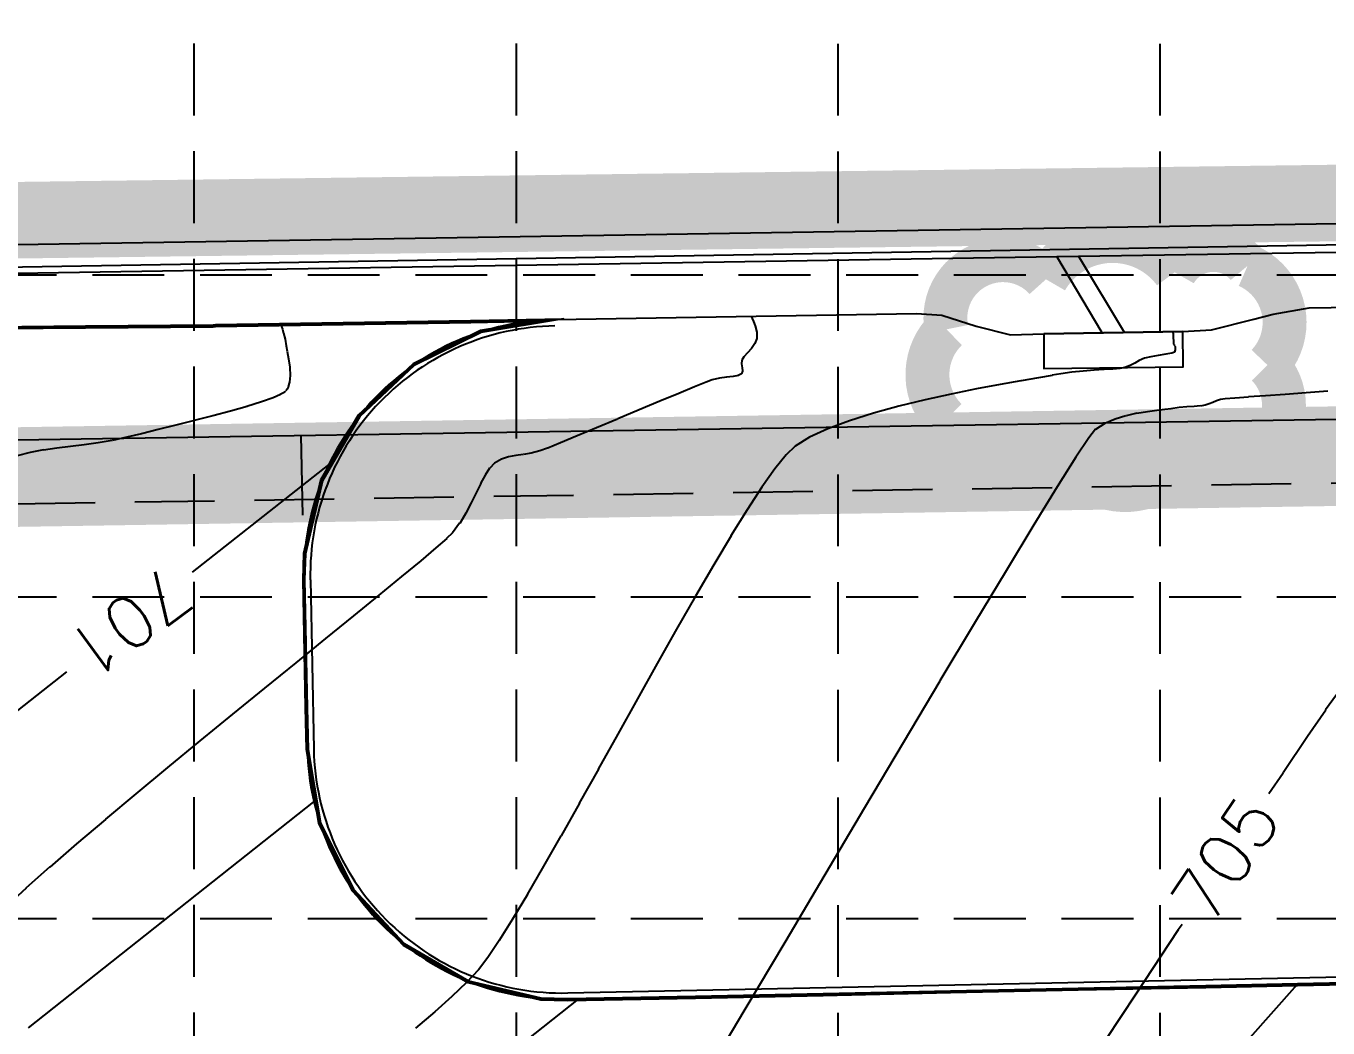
# Model space of a CAD drawing. Extents: x 5513 to 6525, y 3862 to 5479.
# Drawn here: x 5678 to 5780.1, y 5065.5 to 5144 of the extents above; entities that cross this region are included whole.
import ezdxf

# ---------------------------------------------------------------- set-up
doc = ezdxf.new("R2010")
doc.units = 0
doc.header["$LTSCALE"] = 50
doc.header["$MEASUREMENT"] = 0
for name, pattern in [('DAREA', [0.45, 0.35, -0.1]), ('DASH', [0.375, 0.25, -0.125]), ('HIDDEN', [0.375, 0.25, -0.125]), ('HIDDEN2', [0.1875, 0.125, -0.0625])]:
    doc.linetypes.add(name, pattern=pattern)
for name, color, linetype in [('C-DRNA-E', 11, 'DAREA'), ('C-PKNG-BACK-N', 7, 'Continuous'), ('C-PKNG-FACE-N', 4, 'Continuous'), ('C-STRM-PIPE-E', 14, 'Continuous'), ('C-TOPO-MINR-N', 7, 'Continuous'), ('CONT-MJR', 6, 'Continuous'), ('CONT-MNR', 14, 'Continuous'), ('GRID', 254, 'HIDDEN'), ('INLET PROTECTION', 5, 'Continuous'), ('LIMITS OF DISTURBANCE', 1, 'DASH'), ('SILT FENCE', 200, 'Continuous'), ('V-ESMT-ACCS-N', 2, 'HIDDEN2'), ('V-ESMT-UTIL-N', 2, 'HIDDEN2'), ('v-pave-back-e', 6, 'Continuous'), ('v-prop-line', 3, 'Continuous'), ('v-strm-strc', 7, 'Continuous'), ('v-topo-bndy', 140, 'Continuous'), ('V-TOPO-BNDY-2', 7, 'Continuous')]:
    doc.layers.add(name, color=color, linetype=linetype)
for name, color, linetype, plot in [('C-TOPO-TINN--SUB-FACE', 6, 'Continuous', False), ('C-TOPO-TINN-CURB', 5, 'Continuous', False), ('C-TOPO-TINN-PVMT', 4, 'Continuous', False), ('C-TOPO-TINN-SUBG', 3, 'Continuous', False)]:
    doc.layers.add(name, color=color, linetype=linetype, plot=plot)
doc.styles.add('L100', font='simplex', dxfattribs={"height": 5})
doc.styles.add('L80', font='simplex', dxfattribs={"height": 4})

msp = doc.modelspace()

# ---------------------------------------------------------------- linework, layer by layer
at = {"layer": 'C-DRNA-E', "color": 7, "const_width": 2, "elevation": -7.22, "flags": 128}
msp.add_lwpolyline([(5564.72, 4472.75), (5728.77, 4476.01), (5798.88, 4738.76), (5913.71, 4826.38), (5930.42, 4919.4), (6006.42, 5046.81), (6036.52, 5117.29), (5564.72, 5109.83)], dxfattribs=at)
at = {"layer": 'C-PKNG-BACK-N', "color": 7}
for p, q in [((5700.33, 5100.65), (5700.6, 5087.37)), ((5720.5, 5068.28), (5913.12, 5072.27))]:
    msp.add_line(p, q, dxfattribs=at)
for centre, start, end in [((5719.82, 5101.05), 90.9701, 181.1775), ((5720.09, 5087.77), 181.1775, 271.1876)]:
    msp.add_arc(centre, 19.5, start, end, dxfattribs=at)
at = {"layer": 'C-PKNG-FACE-N', "color": 7}
for p, q in [((5699.83, 5100.64), (5700.1, 5087.36)), ((5720.51, 5067.78), (5913.13, 5071.77))]:
    msp.add_line(p, q, dxfattribs=at)
for centre, start, end in [((5719.82, 5101.05), 90.9701, 181.1775), ((5720.09, 5087.77), 181.1775, 271.1876)]:
    msp.add_arc(centre, 20, start, end, dxfattribs=at)
at = {"layer": 'C-STRM-PIPE-E', "color": 7}
for p, q in [((5564.72, 5125.17), (5829.69, 5129.34)), ((5758.81, 5125.98), (5829.73, 5127.09)), ((5564.72, 5122.92), (5758.81, 5125.98)), ((5762.38, 5120.02), (5758.81, 5125.98)), ((5764.12, 5120.04), (5760.55, 5126))]:
    msp.add_line(p, q, dxfattribs=at)
at = {"layer": 'C-TOPO-MINR-N', "color": 7}
for points, elevation in [([(5691.1, 5101.24), (5701.79, 5109.7)], 701), ([(5676.05, 5089.33), (5681.25, 5093.44)], 701), ([(5678.24, 5065.55), (5700.61, 5083.26)], 702), ([(5771.9, 5062.45), (5777.69, 5068.96)], 704), ([(5711.01, 5059.61), (5721.35, 5067.79)], 703)]:
    msp.add_lwpolyline(points, dxfattribs=dict(at, elevation=elevation))
at = {"layer": 'C-TOPO-TINN--SUB-FACE', "color": 7}
msp.add_polyline3d([(5672.7, 5120.36, 700.41), (5682.7, 5120.45, 700.63), (5692.7, 5120.54, 700.86), (5692.89, 5120.55, 700.86), (5702.89, 5120.71, 700.58), (5712.89, 5120.88, 700.3), (5718.81, 5120.98, 700.14), (5713.68, 5120.14, 700.46), (5708.41, 5117.54, 700.78), (5704.12, 5113.52, 701.1), (5701.18, 5108.43, 701.42), (5699.84, 5102.71, 701.74), (5699.78, 5100.64, 701.85), (5699.98, 5090.64, 702.21), (5700.05, 5087.36, 702.33), (5701.02, 5081.59, 702.55), (5703.62, 5076.34, 702.77), (5707.62, 5072.07, 702.98), (5712.69, 5069.14, 703.2), (5718.38, 5067.8, 703.42), (5720.51, 5067.73, 703.5), (5730.51, 5067.93, 703.67), (5740.5, 5068.14, 703.85), (5750.5, 5068.35, 704.02), (5760.5, 5068.56, 704.2), (5770.5, 5068.76, 704.37), (5777.69, 5068.91, 704.5), (5787.69, 5069.12, 704.71)], dxfattribs=at)
at = {"layer": 'C-TOPO-TINN-CURB', "color": 7}
msp.add_polyline3d([(5672.7, 5120.46, 700.41), (5682.7, 5120.55, 700.63), (5692.7, 5120.64, 700.86), (5692.89, 5120.65, 700.86), (5702.89, 5120.81, 700.59), (5712.88, 5120.98, 700.32), (5720.16, 5121.11, 700.14), (5713.72, 5120.04, 700.46), (5708.47, 5117.45, 700.78), (5704.2, 5113.46, 701.1), (5701.27, 5108.4, 701.42), (5699.94, 5102.7, 701.74), (5699.88, 5100.64, 701.85), (5700.08, 5090.64, 702.21), (5700.15, 5087.36, 702.33), (5701.12, 5081.62, 702.55), (5703.7, 5076.4, 702.77), (5707.68, 5072.15, 702.98), (5712.72, 5069.23, 703.2), (5718.39, 5067.89, 703.42), (5720.51, 5067.83, 703.5), (5730.51, 5068.03, 703.67), (5740.5, 5068.24, 703.85), (5750.5, 5068.45, 704.02), (5760.5, 5068.66, 704.2), (5770.5, 5068.86, 704.37), (5777.69, 5069.01, 704.5), (5787.68, 5069.22, 704.71)], dxfattribs=at)
at = {"layer": 'C-TOPO-TINN-PVMT', "color": 7}
msp.add_polyline3d([(5672.7, 5120.41, 699.91), (5682.7, 5120.5, 700.13), (5692.7, 5120.59, 700.36), (5692.89, 5120.6, 700.36), (5702.89, 5120.76, 700.09), (5712.89, 5120.93, 699.82), (5719.48, 5121.05, 699.64), (5713.7, 5120.09, 699.96), (5708.44, 5117.5, 700.28), (5704.16, 5113.49, 700.6), (5701.23, 5108.41, 700.92), (5699.89, 5102.71, 701.24), (5699.83, 5100.64, 701.35), (5700.03, 5090.64, 701.71), (5700.1, 5087.36, 701.83), (5701.07, 5081.6, 702.05), (5703.66, 5076.37, 702.27), (5707.65, 5072.11, 702.48), (5712.71, 5069.19, 702.7), (5718.39, 5067.84, 702.92), (5720.51, 5067.78, 703), (5730.51, 5067.98, 703.17), (5740.51, 5068.19, 703.35), (5750.5, 5068.4, 703.52), (5760.5, 5068.61, 703.7), (5770.5, 5068.81, 703.87), (5777.69, 5068.96, 704), (5787.69, 5069.17, 704.21)], dxfattribs=at)
at = {"layer": 'C-TOPO-TINN-SUBG', "color": 7}
msp.add_polyline3d([(5672.7, 5120.31, 699.41), (5682.7, 5120.4, 699.63), (5692.7, 5120.49, 699.86), (5692.89, 5120.5, 699.86), (5702.89, 5120.66, 699.58), (5712.89, 5120.83, 699.3), (5718.13, 5120.92, 699.14), (5713.67, 5120.18, 699.46), (5708.38, 5117.58, 699.78), (5704.08, 5113.55, 700.1), (5701.13, 5108.45, 700.42), (5699.79, 5102.72, 700.74), (5699.73, 5100.64, 700.85), (5699.93, 5090.64, 701.21), (5700, 5087.35, 701.33), (5700.97, 5081.57, 701.55), (5703.58, 5076.31, 701.77), (5707.59, 5072.03, 701.98), (5712.67, 5069.09, 702.2), (5718.37, 5067.75, 702.42), (5720.51, 5067.68, 702.5), (5730.51, 5067.88, 702.67), (5740.51, 5068.09, 702.85), (5750.5, 5068.3, 703.02), (5760.5, 5068.51, 703.2), (5770.5, 5068.71, 703.37), (5777.69, 5068.86, 703.5), (5787.69, 5069.07, 703.71)], dxfattribs=at)
at = {"layer": 'CONT-MJR', "color": 42, "extrusion": (0.817855, -0.575424, 0), "elevation": 1797.94}
msp.add_lwpolyline([(7490.6, 705), (7489.14, 705)], dxfattribs=at)
at = {"layer": 'CONT-MJR', "color": 42, "extrusion": (0.826195, -0.563384, 0), "elevation": 1907.44}
msp.add_lwpolyline([(7462, 705), (7459.49, 705)], dxfattribs=at)
at = {"layer": 'CONT-MJR', "color": 42, "extrusion": (0.829347, -0.558734, 0), "elevation": 1949.31}
msp.add_lwpolyline([(7448.65, 705), (7445.21, 705)], dxfattribs=at)
at = {"layer": 'CONT-MJR', "color": 42, "elevation": 705}
for points in [[(5776.55, 5085.51), (5775.44, 5083.87)], [(5765.01, 5068.19), (5761.48, 5062.86)]]:
    msp.add_lwpolyline(points, dxfattribs=at)
at = {"layer": 'CONT-MJR', "color": 42, "extrusion": (0.832696, -0.553731, 0), "elevation": 1994.08}
msp.add_lwpolyline([(7419.07, 705), (7418.55, 705)], dxfattribs=at)
at = {"layer": 'CONT-MJR', "color": 42, "extrusion": (0.833185, -0.552995, 0), "elevation": 2000.63}
msp.add_lwpolyline([(7416.79, 705), (7410.76, 705)], dxfattribs=at)
at = {"layer": 'CONT-MNR', "color": 42, "extrusion": (0.969865, 0.243643, 0), "elevation": 6773.94}
msp.add_lwpolyline([(3578.08, 701), (3578.03, 701)], dxfattribs=at)
at = {"layer": 'CONT-MNR', "color": 42}
for points, elevation in [([(5698.04, 5120.63), (5698.07, 5120.51)], 701), ([(5734.9, 5121.25), (5734.95, 5121.12)], 702), ([(5734.95, 5121.12), (5735.04, 5120.9)], 702), ([(5698.23, 5119.97), (5698.35, 5119.5)], 701), ([(5767.92, 5120.11), (5767.92, 5120.06)], 703), ([(5767.92, 5120.06), (5767.93, 5119.93)], 703), ([(5767.93, 5119.93), (5767.94, 5119.67)], 703), ([(5698.43, 5118.99), (5698.51, 5118.56)], 701), ([(5734.89, 5118.79), (5734.58, 5118.44)], 702), ([(5767.82, 5118.42), (5767.36, 5118.34)], 703), ([(5768.05, 5118.5), (5767.82, 5118.42)], 703), ([(5767.97, 5119.11), (5768.02, 5119.07)], 703), ([(5768.02, 5119.07), (5768.07, 5119.03)], 703), ([(5734.14, 5117.86), (5734.11, 5117.57)], 702), ([(5764.15, 5117.28), (5763.77, 5117.22)], 703), ([(5764.58, 5117.44), (5764.15, 5117.28)], 703), ([(5764.93, 5117.64), (5764.58, 5117.44)], 703), ([(5765.27, 5117.84), (5764.93, 5117.64)], 703), ([(5765.69, 5118.02), (5765.27, 5117.84)], 703), ([(5766.18, 5118.14), (5765.69, 5118.02)], 703), ([(5766.77, 5118.24), (5766.18, 5118.14)], 703), ([(5731.82, 5116.32), (5731.34, 5116.14)], 702), ([(5733.46, 5116.59), (5732.94, 5116.53)], 702), ([(5734.18, 5117.01), (5734.1, 5116.79)], 702), ([(5756.01, 5116.25), (5754.37, 5115.96)], 703), ([(5760.88, 5117.01), (5760, 5116.92)], 703), ([(5698.44, 5115.5), (5698.4, 5115.45)], 701), ([(5698.5, 5115.59), (5698.44, 5115.5)], 701), ([(5698.7, 5116.14), (5698.6, 5115.79)], 701), ([(5730.43, 5115.78), (5729.2, 5115.26)], 702), ([(5731.34, 5116.14), (5730.43, 5115.78)], 702), ([(5752.52, 5115.61), (5750.55, 5115.21)], 703), ([(5754.37, 5115.96), (5752.52, 5115.61)], 703), ([(5696.49, 5114.6), (5695.36, 5114.24)], 701), ([(5727.72, 5114.65), (5726.09, 5113.97)], 702), ([(5748.5, 5114.75), (5746.44, 5114.25)], 703), ([(5750.55, 5115.21), (5748.5, 5114.75)], 703), ([(5769.58, 5114.24), (5769.02, 5114.2)], 704), ([(5770.43, 5114.33), (5770.07, 5114.27)], 704), ([(5771.32, 5114.68), (5771.04, 5114.56)], 704), ([(5771.65, 5114.79), (5771.32, 5114.68)], 704), ([(5775.18, 5115.07), (5773.84, 5114.98)], 704), ([(5694.07, 5113.87), (5692.68, 5113.5)], 701), ([(5726.09, 5113.97), (5724.41, 5113.26)], 702), ([(5744.45, 5113.71), (5742.57, 5113.12)], 703), ([(5763.39, 5113.25), (5762.58, 5112.9)], 704), ([(5764.24, 5113.51), (5763.39, 5113.25)], 704), ([(5767.29, 5113.99), (5766.66, 5113.92)], 704), ([(5767.77, 5114.06), (5767.29, 5113.99)], 704), ([(5742.57, 5113.12), (5740.88, 5112.49)], 703), ([(5683.7, 5111.38), (5682.61, 5111.23)], 701), ([(5684.81, 5111.57), (5683.7, 5111.38)], 701), ([(5687.09, 5112.1), (5685.95, 5111.82)], 701), ([(5721.23, 5111.93), (5719.92, 5111.39)], 702), ([(5739.44, 5111.82), (5738.31, 5111.12)], 703), ([(5761.33, 5111.79), (5760.31, 5110.26)], 704), ([(5678.38, 5110.63), (5677.34, 5110.37)], 701), ([(5681.53, 5111.1), (5680.47, 5110.97)], 701), ([(5715.86, 5110.3), (5715.31, 5110.11)], 702), ([(5717.64, 5110.57), (5717.02, 5110.47)], 702), ([(5718.92, 5110.98), (5718.31, 5110.75)], 702), ([(5738.31, 5111.12), (5737.6, 5110.44)], 703), ([(5760.31, 5110.26), (5758.86, 5107.95)], 704), ([(5715.31, 5110.11), (5714.76, 5109.79)], 702), ([(5714.02, 5108.86), (5713.67, 5108.21)], 702), ([(5713.32, 5107.47), (5712.94, 5106.68)], 702), ([(5758.86, 5107.95), (5757.02, 5104.95)], 704), ([(5712.94, 5106.68), (5712.51, 5105.88)], 702), ([(5757.02, 5104.95), (5754.84, 5101.36)], 704), ([(5708.98, 5102.14), (5707.47, 5100.9)], 702), ([(5754.84, 5101.36), (5752.37, 5097.25)], 704), ([(5707.47, 5100.9), (5705.7, 5099.45)], 702), ([(5729.02, 5096.79), (5727.5, 5094.09)], 703), ([(5699.18, 5094.15), (5696.73, 5092.16)], 702), ([(5725.96, 5091.33), (5724.42, 5088.56)], 703), ([(5691.67, 5088.03), (5689.14, 5085.95)], 702), ([(5724.42, 5088.56), (5722.89, 5085.82)], 703), ([(5689.14, 5085.95), (5686.66, 5083.89)], 702), ([(5678.05, 5076.48), (5676.43, 5074.99)], 702), ([(5737.5, 5072.24), (5734.37, 5066.97)], 704), ([(5713.5, 5070.1), (5712.57, 5069.1)], 703), ([(5711.42, 5067.99), (5710.07, 5066.79)], 703), ([(5710.07, 5066.79), (5708.57, 5065.52)], 703), ([(5734.37, 5066.97), (5731.32, 5061.83)], 704)]:
    msp.add_lwpolyline(points, dxfattribs=dict(at, elevation=elevation))
at = {"layer": 'CONT-MNR', "color": 42, "extrusion": (0.959998, 0.280007, 0), "elevation": 6903.92}
msp.add_lwpolyline([(3320.18, 701), (3319.96, 701)], dxfattribs=at)
at = {"layer": 'CONT-MNR', "color": 42, "extrusion": (0.964077, 0.265621, 0), "elevation": 6889.21}
msp.add_lwpolyline([(3414.03, 702), (3413.97, 702)], dxfattribs=at)
at = {"layer": 'CONT-MNR', "color": 42, "extrusion": (0.933252, 0.359223, 0), "elevation": 7191.78}
msp.add_lwpolyline([(2718.93, 702), (2718.55, 702)], dxfattribs=at)
at = {"layer": 'CONT-MNR', "color": 42, "extrusion": (0.966277, 0.257503, 0), "elevation": 6860.33}
msp.add_lwpolyline([(3471.04, 702), (3470.53, 702)], dxfattribs=at)
at = {"layer": 'CONT-MNR', "color": 42, "extrusion": (0.961264, 0.275629, 0), "elevation": 6888.72}
msp.add_lwpolyline([(3351.38, 701), (3351.04, 701)], dxfattribs=at)
at = {"layer": 'CONT-MNR', "color": 42, "extrusion": (0.985695, 0.168541, 0), "elevation": 6479.67}
msp.add_lwpolyline([(4085.86, 701), (4085.34, 701)], dxfattribs=at)
at = {"layer": 'CONT-MNR', "color": 42, "extrusion": (0.927875, -0.37289, 0), "elevation": 3412.62}
msp.add_lwpolyline([(6888.95, 702), (6888.53, 702)], dxfattribs=at)
at = {"layer": 'CONT-MNR', "color": 42, "extrusion": (0.999982, 0.006011, 0), "elevation": 5765.98}
msp.add_lwpolyline([(5085.48, 702), (5084.98, 702)], dxfattribs=at)
at = {"layer": 'CONT-MNR', "color": 42, "extrusion": (0.998688, 0.051211, 0), "elevation": 6022.56}
msp.add_lwpolyline([(4817.57, 703), (4817.23, 703)], dxfattribs=at)
at = {"layer": 'CONT-MNR', "color": 42, "extrusion": (0.997681, 0.068068, 0), "elevation": 6103.04}
msp.add_lwpolyline([(4714.84, 703), (4714.62, 703)], dxfattribs=at)
at = {"layer": 'CONT-MNR', "color": 42, "extrusion": (0.981949, 0.189145, 0), "elevation": 6563.79}
msp.add_lwpolyline([(3948.32, 701), (3947.73, 701)], dxfattribs=at)
at = {"layer": 'CONT-MNR', "color": 42, "extrusion": (0.754366, -0.656454, 0), "elevation": 965.95}
msp.add_lwpolyline([(7625.66, 702), (7625.25, 702)], dxfattribs=at)
at = {"layer": 'CONT-MNR', "color": 42, "extrusion": (0.810986, -0.585065, 0), "elevation": 1656.09}
msp.add_lwpolyline([(7507.01, 702), (7506.55, 702)], dxfattribs=at)
at = {"layer": 'CONT-MNR', "color": 42, "extrusion": (0.157109, -0.987581, 0), "elevation": -4148.67}
msp.add_lwpolyline([(6499.87, 703), (6499.28, 703)], dxfattribs=at)
at = {"layer": 'CONT-MNR', "color": 42, "extrusion": (0.961429, -0.275054, 0), "elevation": 4137.7}
msp.add_lwpolyline([(6507.79, 703), (6507.6, 703)], dxfattribs=at)
at = {"layer": 'CONT-MNR', "color": 42, "extrusion": (0.982666, 0.185382, 0), "elevation": 6617.06}
msp.add_lwpolyline([(3961, 703), (3960.88, 703)], dxfattribs=at)
at = {"layer": 'CONT-MNR', "color": 42, "extrusion": (0.998306, 0.058175, 0), "elevation": 6056.11}
msp.add_lwpolyline([(4774.68, 703), (4774.46, 703)], dxfattribs=at)
at = {"layer": 'CONT-MNR', "color": 42, "extrusion": (0.989088, 0.147323, 0), "elevation": 6390.44}
msp.add_lwpolyline([(4222.59, 701), (4221.93, 701)], dxfattribs=at)
at = {"layer": 'CONT-MNR', "color": 42, "extrusion": (0.998632, 0.05228, 0), "elevation": 5958.46}
msp.add_lwpolyline([(4812.39, 701), (4811.72, 701)], dxfattribs=at)
at = {"layer": 'CONT-MNR', "color": 42, "extrusion": (0.988887, 0.148671, 0), "elevation": 6431.22}
msp.add_lwpolyline([(4208.2, 702), (4207.9, 702)], dxfattribs=at)
at = {"layer": 'CONT-MNR', "color": 42, "extrusion": (0.855167, -0.518353, 0), "elevation": 2250.79}
msp.add_lwpolyline([(7349.24, 702), (7348.93, 702)], dxfattribs=at)
at = {"layer": 'CONT-MNR', "color": 42, "extrusion": (0.994819, 0.101662, 0), "elevation": 6224.68}
msp.add_lwpolyline([(4507.82, 702), (4507.55, 702)], dxfattribs=at)
at = {"layer": 'CONT-MNR', "color": 42, "extrusion": (0.995256, -0.097286, 0), "elevation": 5173.94}
msp.add_lwpolyline([(5646.79, 701), (5646.27, 701)], dxfattribs=at)
at = {"layer": 'CONT-MNR', "color": 42, "extrusion": (0.223985, -0.974593, 0), "elevation": -3702.49}
msp.add_lwpolyline([(6732.74, 702), (6732.17, 702)], dxfattribs=at)
at = {"layer": 'CONT-MNR', "color": 42, "extrusion": (0.139152, -0.990271, 0), "elevation": -4269}
msp.add_lwpolyline([(6389.15, 702), (6388.57, 702)], dxfattribs=at)
at = {"layer": 'CONT-MNR', "color": 42, "extrusion": (0.184741, -0.982787, 0), "elevation": -3969.32}
msp.add_lwpolyline([(6580.43, 702), (6580.02, 702)], dxfattribs=at)
at = {"layer": 'CONT-MNR', "color": 42, "extrusion": (0.457664, -0.889125, 0), "elevation": -1925.18}
msp.add_lwpolyline([(7440.11, 702), (7439.84, 702)], dxfattribs=at)
at = {"layer": 'CONT-MNR', "color": 42, "extrusion": (0.169393, -0.985549, 0), "elevation": -4067.29}
msp.add_lwpolyline([(6540.89, 703), (6539.49, 703)], dxfattribs=at)
at = {"layer": 'CONT-MNR', "color": 42, "extrusion": (0.165801, -0.986159, 0), "elevation": -4091.09}
msp.add_lwpolyline([(6527.11, 703), (6526.03, 703)], dxfattribs=at)
at = {"layer": 'CONT-MNR', "color": 42, "extrusion": (0.170202, -0.985409, 0), "elevation": -4061.92}
msp.add_lwpolyline([(6545.99, 703), (6545.31, 703)], dxfattribs=at)
at = {"layer": 'CONT-MNR', "color": 42, "extrusion": (0.151553, -0.988449, 0), "elevation": -4184.87}
msp.add_lwpolyline([(6468.95, 703), (6468.07, 703)], dxfattribs=at)
at = {"layer": 'CONT-MNR', "color": 42, "extrusion": (0.076586, -0.997063, 0), "elevation": -4660.78}
msp.add_lwpolyline([(6136.71, 703), (6135.85, 703)], dxfattribs=at)
at = {"layer": 'CONT-MNR', "color": 42, "extrusion": (0.061486, -0.998108, 0), "elevation": -4753.13}
msp.add_lwpolyline([(6066.26, 703), (6065.46, 703)], dxfattribs=at)
at = {"layer": 'CONT-MNR', "color": 42, "extrusion": (0.062149, -0.998067, 0), "elevation": -4749.1}
msp.add_lwpolyline([(6070.1, 703), (6069.41, 703)], dxfattribs=at)
at = {"layer": 'CONT-MNR', "color": 42, "extrusion": (0.087224, -0.996189, 0), "elevation": -4594.98}
msp.add_lwpolyline([(6188.15, 703), (6187.59, 703)], dxfattribs=at)
at = {"layer": 'CONT-MNR', "color": 42, "extrusion": (-0.501002, 0.865446, 0), "elevation": 1572.21}
msp.add_lwpolyline([(-7494.34, 701), (-7494, 701)], dxfattribs=at)
at = {"layer": 'CONT-MNR', "color": 42, "extrusion": (0.629707, -0.776833, 0), "elevation": -385.53}
msp.add_lwpolyline([(7647.93, 701), (7647.77, 701)], dxfattribs=at)
at = {"layer": 'CONT-MNR', "color": 42, "extrusion": (0.89482, -0.446427, 0), "elevation": 2815.4}
msp.add_lwpolyline([(7121.73, 701), (7121.5, 701)], dxfattribs=at)
at = {"layer": 'CONT-MNR', "color": 42, "extrusion": (0.385376, -0.92276, 0), "elevation": -2512.26}
msp.add_lwpolyline([(7257.97, 702), (7256.37, 702)], dxfattribs=at)
at = {"layer": 'CONT-MNR', "color": 42, "extrusion": (0.075306, -0.99716, 0), "elevation": -4665.64}
msp.add_lwpolyline([(6147.17, 704), (6145.51, 704)], dxfattribs=at)
at = {"layer": 'CONT-MNR', "color": 42, "extrusion": (0.078658, -0.996902, 0), "elevation": -4644.95}
msp.add_lwpolyline([(6164.53, 704), (6162.82, 704)], dxfattribs=at)
at = {"layer": 'CONT-MNR', "color": 42, "extrusion": (0.27483, -0.961493, 0), "elevation": -3352.05}
msp.add_lwpolyline([(6881.6, 701), (6880.26, 701)], dxfattribs=at)
at = {"layer": 'CONT-MNR', "color": 42, "extrusion": (0.338649, -0.940913, 0), "elevation": -2883.27}
msp.add_lwpolyline([(7092.94, 701), (7091.96, 701)], dxfattribs=at)
at = {"layer": 'CONT-MNR', "color": 42, "extrusion": (-0.403825, 0.914836, 0), "elevation": 2378.56}
msp.add_lwpolyline([(-7278.35, 701), (-7277.74, 701)], dxfattribs=at)
at = {"layer": 'CONT-MNR', "color": 42, "extrusion": (-0.263671, 0.964613, 0), "elevation": 3418.1}
msp.add_lwpolyline([(-6891.57, 703), (-6889.5, 703)], dxfattribs=at)
at = {"layer": 'CONT-MNR', "color": 42, "extrusion": (0.070326, -0.997524, 0), "elevation": -4695.83}
msp.add_lwpolyline([(6115.44, 704), (6114.96, 704)], dxfattribs=at)
at = {"layer": 'CONT-MNR', "color": 42, "extrusion": (-0.304949, 0.952369, 0), "elevation": 3111.04}
msp.add_lwpolyline([(-7055.54, 704), (-7055.19, 704)], dxfattribs=at)
at = {"layer": 'CONT-MNR', "color": 42, "extrusion": (-0.415982, 0.909373, 0), "elevation": 2250.39}
msp.add_lwpolyline([(-7375.59, 704), (-7375.29, 704)], dxfattribs=at)
at = {"layer": 'CONT-MNR', "color": 42, "extrusion": (0.118107, -0.993001, 0), "elevation": -4397.32}
msp.add_lwpolyline([(6335.71, 704), (6335.35, 704)], dxfattribs=at)
at = {"layer": 'CONT-MNR', "color": 42, "extrusion": (0.083865, -0.996477, 0), "elevation": -4612.74}
msp.add_lwpolyline([(6181.39, 704), (6180.63, 704)], dxfattribs=at)
at = {"layer": 'CONT-MNR', "color": 42, "extrusion": (0.075717, -0.997129, 0), "elevation": -4663.11}
msp.add_lwpolyline([(6144.56, 704), (6143.48, 704)], dxfattribs=at)
at = {"layer": 'CONT-MNR', "color": 42, "extrusion": (0.073486, -0.997296, 0), "elevation": -4676.85}
msp.add_lwpolyline([(6136.99, 704), (6135.45, 704)], dxfattribs=at)
at = {"layer": 'CONT-MNR', "color": 42, "extrusion": (0.249075, -0.968484, 0), "elevation": -3534.44}
msp.add_lwpolyline([(6786.91, 701), (6785.42, 701)], dxfattribs=at)
at = {"layer": 'CONT-MNR', "color": 42, "extrusion": (-0.386624, 0.922237, 0), "elevation": 2502.44}
msp.add_lwpolyline([(-7256.17, 702), (-7254.38, 702)], dxfattribs=at)
at = {"layer": 'CONT-MNR', "color": 42, "extrusion": (0.212969, -0.977059, 0), "elevation": -3768.6}
msp.add_lwpolyline([(6721.9, 704), (6721.03, 704)], dxfattribs=at)
at = {"layer": 'CONT-MNR', "color": 42, "extrusion": (0.158004, -0.987438, 0), "elevation": -4138.55}
msp.add_lwpolyline([(6501.49, 704), (6500.66, 704)], dxfattribs=at)
at = {"layer": 'CONT-MNR', "color": 42, "extrusion": (0.123895, -0.992295, 0), "elevation": -4360.06}
msp.add_lwpolyline([(6355.81, 704), (6355.07, 704)], dxfattribs=at)
at = {"layer": 'CONT-MNR', "color": 42, "extrusion": (0.141626, -0.98992, 0), "elevation": -4245.65}
msp.add_lwpolyline([(6434.55, 704), (6433.91, 704)], dxfattribs=at)
at = {"layer": 'CONT-MNR', "color": 42, "extrusion": (0.084495, -0.996424, 0), "elevation": -4608.46}
msp.add_lwpolyline([(6180.51, 704), (6179.89, 704)], dxfattribs=at)
at = {"layer": 'CONT-MNR', "color": 42, "extrusion": (0.238013, -0.971262, 0), "elevation": -3611.59}
msp.add_lwpolyline([(6741.74, 701), (6740.41, 701)], dxfattribs=at)
at = {"layer": 'CONT-MNR', "color": 42, "extrusion": (0.238785, -0.971073, 0), "elevation": -3606.23}
msp.add_lwpolyline([(6746.04, 701), (6744.61, 701)], dxfattribs=at)
at = {"layer": 'CONT-MNR', "color": 42, "extrusion": (0.24245, -0.970164, 0), "elevation": -3580.73}
msp.add_lwpolyline([(6761.11, 701), (6759.62, 701)], dxfattribs=at)
at = {"layer": 'CONT-MNR', "color": 42, "extrusion": (0.384994, -0.922919, 0), "elevation": -2515.26}
msp.add_lwpolyline([(7249.95, 702), (7248.3, 702)], dxfattribs=at)
at = {"layer": 'CONT-MNR', "color": 42, "extrusion": (-0.419531, 0.907741, 0), "elevation": 2232.34}
msp.add_lwpolyline([(-7356.08, 703), (-7354.49, 703)], dxfattribs=at)
at = {"layer": 'CONT-MNR', "color": 42, "extrusion": (0.784432, -0.620215, 0), "elevation": 1348.96}
msp.add_lwpolyline([(7583.95, 704), (7583.11, 704)], dxfattribs=at)
at = {"layer": 'CONT-MNR', "color": 42, "extrusion": (0.527231, -0.849722, 0), "elevation": -1306.33}
msp.add_lwpolyline([(7592.28, 704), (7591.41, 704)], dxfattribs=at)
at = {"layer": 'CONT-MNR', "color": 42, "extrusion": (0.118453, -0.99296, 0), "elevation": -4402.13}
msp.add_lwpolyline([(6248.04, 701), (6246.95, 701)], dxfattribs=at)
at = {"layer": 'CONT-MNR', "color": 42, "extrusion": (0.215849, -0.976427, 0), "elevation": -3764.01}
msp.add_lwpolyline([(6655.3, 701), (6654.13, 701)], dxfattribs=at)
at = {"layer": 'CONT-MNR', "color": 42, "extrusion": (-0.374478, 0.927236, 0), "elevation": 2597.47}
msp.add_lwpolyline([(-7217.82, 702), (-7216.74, 702)], dxfattribs=at)
at = {"layer": 'CONT-MNR', "color": 42, "extrusion": (0.182669, -0.983174, 0), "elevation": -3987.38}
msp.add_lwpolyline([(6517.45, 701), (6516.39, 701)], dxfattribs=at)
at = {"layer": 'CONT-MNR', "color": 42, "extrusion": (0.142201, -0.989838, 0), "elevation": -4251.26}
msp.add_lwpolyline([(6349.53, 701), (6348.47, 701)], dxfattribs=at)
at = {"layer": 'CONT-MNR', "color": 42, "extrusion": (0.179174, -0.983817, 0), "elevation": -4003.47}
msp.add_lwpolyline([(6539.57, 702), (6538.99, 702)], dxfattribs=at)
at = {"layer": 'CONT-MNR', "color": 42, "extrusion": (0.124342, -0.992239, 0), "elevation": -4359.95}
msp.add_lwpolyline([(6308.09, 702), (6307.5, 702)], dxfattribs=at)
at = {"layer": 'CONT-MNR', "color": 42, "extrusion": (0.257962, -0.966155, 0), "elevation": -3462.68}
msp.add_lwpolyline([(6843.15, 702), (6842.46, 702)], dxfattribs=at)
at = {"layer": 'CONT-MNR', "color": 42, "extrusion": (0.779071, -0.626936, 0), "elevation": 1266.08}
msp.add_lwpolyline([(7578.5, 703), (7577.1, 703)], dxfattribs=at)
at = {"layer": 'CONT-MNR', "color": 42, "extrusion": (0.832424, -0.554139, 0), "elevation": 1925.47}
msp.add_lwpolyline([(7419.74, 702), (7419.1, 702)], dxfattribs=at)
at = {"layer": 'CONT-MNR', "color": 42, "extrusion": (0.710873, -0.70332, 0), "elevation": 468.66}
msp.add_lwpolyline([(7651.72, 702), (7651.17, 702)], dxfattribs=at)
at = {"layer": 'CONT-MNR', "color": 42, "extrusion": (0.816788, -0.576938, 0), "elevation": 1737.9}
msp.add_lwpolyline([(7482.99, 703), (7481.22, 703)], dxfattribs=at)
at = {"layer": 'CONT-MNR', "color": 42, "extrusion": (0.901009, -0.433801, 0), "elevation": 2932.13}
msp.add_lwpolyline([(7081.13, 702), (7080.32, 702)], dxfattribs=at)
at = {"layer": 'CONT-MNR', "color": 42, "extrusion": (0.837422, -0.546557, 0), "elevation": 2011.44}
msp.add_lwpolyline([(7412.36, 703), (7410.25, 703)], dxfattribs=at)
at = {"layer": 'CONT-MNR', "color": 42, "extrusion": (0.850127, -0.526578, 0), "elevation": 2186.31}
msp.add_lwpolyline([(7360.56, 703), (7358.16, 703)], dxfattribs=at)
at = {"layer": 'CONT-MNR', "color": 42, "extrusion": (0.798672, -0.601766, 0), "elevation": 1489.97}
msp.add_lwpolyline([(7514.59, 702), (7513.66, 702)], dxfattribs=at)
at = {"layer": 'CONT-MNR', "color": 42, "extrusion": (0.853373, -0.521301, 0), "elevation": 2213.21}
msp.add_lwpolyline([(7335.16, 702), (7334.22, 702)], dxfattribs=at)
at = {"layer": 'CONT-MNR', "color": 42, "extrusion": (-0.700372, 0.713778, 0), "elevation": -356.78}
msp.add_lwpolyline([(-7651.65, 702), (-7651.01, 702)], dxfattribs=at)
at = {"layer": 'CONT-MNR', "color": 42, "extrusion": (0.858518, -0.512784, 0), "elevation": 2304.83}
msp.add_lwpolyline([(7321.9, 703), (7319.26, 703)], dxfattribs=at)
at = {"layer": 'CONT-MNR', "color": 42, "extrusion": (-0.644601, 0.764519, 0), "elevation": 220.67}
msp.add_lwpolyline([(-7655.03, 702), (-7653.47, 702)], dxfattribs=at)
at = {"layer": 'CONT-MNR', "color": 42, "extrusion": (-0.659556, 0.751655, 0), "elevation": 69.63}
msp.add_lwpolyline([(-7659.01, 702), (-7657.89, 702)], dxfattribs=at)
at = {"layer": 'CONT-MNR', "color": 42, "extrusion": (0.86428, -0.50301, 0), "elevation": 2387.72}
msp.add_lwpolyline([(7292.64, 703), (7289.8, 703)], dxfattribs=at)
at = {"layer": 'CONT-MNR', "color": 42, "extrusion": (-0.631202, 0.775619, 0), "elevation": 353.78}
msp.add_lwpolyline([(-7644.23, 702), (-7641.66, 702)], dxfattribs=at)
at = {"layer": 'CONT-MNR', "color": 42, "extrusion": (0.868291, -0.496056, 0), "elevation": 2446.17}
msp.add_lwpolyline([(7270.4, 703), (7267.41, 703)], dxfattribs=at)
at = {"layer": 'CONT-MNR', "color": 42, "extrusion": (0.630207, -0.776427, 0), "elevation": -363.57}
msp.add_lwpolyline([(7641.2, 702), (7638.38, 702)], dxfattribs=at)
at = {"layer": 'CONT-MNR', "color": 42, "extrusion": (0.858288, -0.513169, 0), "elevation": 2321.43}
msp.add_lwpolyline([(7326.84, 704), (7321.57, 704)], dxfattribs=at)
at = {"layer": 'CONT-MNR', "color": 42, "extrusion": (0.630039, -0.776563, 0), "elevation": -365.23}
msp.add_lwpolyline([(7638.3, 702), (7635.29, 702)], dxfattribs=at)
at = {"layer": 'CONT-MNR', "color": 42, "extrusion": (0.872793, -0.48809, 0), "elevation": 2512.55}
msp.add_lwpolyline([(7241.62, 703), (7238.47, 703)], dxfattribs=at)
at = {"layer": 'CONT-MNR', "color": 42, "extrusion": (0.631642, -0.77526, 0), "elevation": -349.46}
msp.add_lwpolyline([(7632.87, 702), (7629.63, 702)], dxfattribs=at)
at = {"layer": 'CONT-MNR', "color": 42, "extrusion": (0.859154, -0.511716, 0), "elevation": 2333.82}
msp.add_lwpolyline([(7317.63, 704), (7311.98, 704)], dxfattribs=at)
at = {"layer": 'CONT-MNR', "color": 42, "extrusion": (0.633344, -0.77387, 0), "elevation": -332.69}
msp.add_lwpolyline([(7630.38, 702), (7627.09, 702)], dxfattribs=at)
at = {"layer": 'CONT-MNR', "color": 42, "extrusion": (0.859726, -0.510756, 0), "elevation": 2341.99}
msp.add_lwpolyline([(7309.37, 704), (7303.45, 704)], dxfattribs=at)
at = {"layer": 'CONT-MNR', "color": 42, "extrusion": (0.873197, -0.487367, 0), "elevation": 2518.55}
msp.add_lwpolyline([(7230.08, 703), (7227.02, 703)], dxfattribs=at)
at = {"layer": 'CONT-MNR', "color": 42, "extrusion": (0.642847, -0.765994, 0), "elevation": -238.58}
msp.add_lwpolyline([(7624.11, 702), (7620.99, 702)], dxfattribs=at)
at = {"layer": 'CONT-MNR', "color": 42, "extrusion": (0.871642, -0.490143, 0), "elevation": 2495.55}
msp.add_lwpolyline([(7234.99, 703), (7232.06, 703)], dxfattribs=at)
at = {"layer": 'CONT-MNR', "color": 42, "extrusion": (0.860072, -0.510172, 0), "elevation": 2346.94}
msp.add_lwpolyline([(7301.86, 704), (7295.76, 704)], dxfattribs=at)
at = {"layer": 'CONT-MNR', "color": 42, "extrusion": (0.648117, -0.761541, 0), "elevation": -185.99}
msp.add_lwpolyline([(7622.45, 702), (7619.49, 702)], dxfattribs=at)
at = {"layer": 'CONT-MNR', "color": 42, "extrusion": (0.868968, -0.494868, 0), "elevation": 2456.24}
msp.add_lwpolyline([(7245.51, 703), (7242.75, 703)], dxfattribs=at)
at = {"layer": 'CONT-MNR', "color": 42, "extrusion": (-0.655076, 0.755563, 0), "elevation": 116.08}
msp.add_lwpolyline([(-7620.87, 702), (-7618.11, 702)], dxfattribs=at)
at = {"layer": 'CONT-MNR', "color": 42, "extrusion": (0.664504, -0.747285, 0), "elevation": -20.5}
msp.add_lwpolyline([(7618.97, 702), (7616.46, 702)], dxfattribs=at)
at = {"layer": 'CONT-MNR', "color": 42, "extrusion": (0.864762, -0.502181, 0), "elevation": 2395.05}
msp.add_lwpolyline([(7263.21, 703), (7260.67, 703)], dxfattribs=at)
at = {"layer": 'CONT-MNR', "color": 42, "extrusion": (0.86023, -0.509906, 0), "elevation": 2349.2}
msp.add_lwpolyline([(7295.04, 704), (7288.88, 704)], dxfattribs=at)
at = {"layer": 'CONT-MNR', "color": 42, "extrusion": (0.858248, -0.513235, 0), "elevation": 2301.71}
msp.add_lwpolyline([(7290.8, 703), (7288.53, 703)], dxfattribs=at)
at = {"layer": 'CONT-MNR', "color": 42, "extrusion": (0.847857, -0.530224, 0), "elevation": 2156.1}
msp.add_lwpolyline([(7332.92, 703), (7330.96, 703)], dxfattribs=at)
at = {"layer": 'CONT-MNR', "color": 42, "extrusion": (0.829997, -0.557768, 0), "elevation": 1914.31}
msp.add_lwpolyline([(7397.78, 703), (7396.18, 703)], dxfattribs=at)
at = {"layer": 'CONT-MNR', "color": 42, "extrusion": (0.794544, -0.607207, 0), "elevation": 1461.02}
msp.add_lwpolyline([(7498.9, 703), (7497.69, 703)], dxfattribs=at)
at = {"layer": 'CONT-MNR', "color": 42, "extrusion": (0.693537, -0.720421, 0), "elevation": 309.99}
msp.add_lwpolyline([(7631.06, 703), (7629.46, 703)], dxfattribs=at)
at = {"layer": 'GRID', "color": 253, "linetype": 'HIDDEN', "ltscale": 0.45}
for p, q in [((5691.16, 3989.55), (5691.24, 5451.52)), ((5716.58, 3989.55), (5716.44, 5451.42)), ((5741.89, 3989.54), (5741.63, 5451.44)), ((5766.91, 3989.54), (5766.91, 5451.43)), ((5539.82, 5124.55), (6498.25, 5124.55)), ((5539.82, 5099.33), (6498.25, 5099.33)), ((5539.82, 5074.11), (6498.25, 5074.11))]:
    msp.add_line(p, q, dxfattribs=at)
at = {"layer": 'INLET PROTECTION', "color": 170, "ltscale": 100, "const_width": 3.44}
msp.add_lwpolyline([(5757.97, 5124.2, 0.520567), (5757.97, 5124.2, 0.765195), (5750.18, 5120.28, 0.417879), (5750.13, 5113.22, 0.6649), (5759.03, 5111.86, 0.744833), (5769.07, 5111.02, 0.975642), (5775.33, 5117.48, 0.520567), (5773.77, 5125.26, 0.520567), (5768.06, 5124.75, 0.540264), (5757.97, 5124.2)], format="xyb", close=True, dxfattribs=at)
at = {"layer": 'LIMITS OF DISTURBANCE', "const_width": 6}
msp.add_lwpolyline([(5572.94, 5127.47), (5544.79, 5069.15), (5566.76, 5054.06), (5603.83, 5054.74), (5603.83, 5018.38), (5855.58, 5025.04), (5860.92, 4528.11), (5834.73, 4513.84), (5868.47, 4470.16), (6224.01, 4479.15), (6251.13, 4517.26), (6223.92, 4532.51), (6207.07, 5065.3), (6308.13, 5070.35), (6318.95, 5080.45), (6280.74, 5136.71)], close=True, dxfattribs=at)
at = {"layer": 'SILT FENCE', "const_width": 6}
msp.add_lwpolyline([(5556.64, 5067.34), (5578.12, 5106.23), (6283.83, 5117.41), (6304.7, 5081.28)], dxfattribs=at)
at = {"layer": 'V-ESMT-ACCS-N', "color": 7}
for p, q in [((5699.59, 5111.96), (5700.1, 5087.36)), ((5720.51, 5067.78), (5863.64, 5070.74))]:
    msp.add_line(p, q, dxfattribs=at)
msp.add_arc((5720.09, 5087.77), 20, 181.1775, 271.1876, dxfattribs=at)
at = {"layer": 'V-ESMT-UTIL-N', "color": 7}
msp.add_line((5564.72, 5104.83), (6080.39, 5112.98), dxfattribs=at)
at = {"layer": 'v-pave-back-e', "color": 7}
msp.add_lwpolyline([(5642.23, 5119.9), (5692.89, 5120.6), (5747.82, 5121.53), (5749.8, 5121.38), (5752.5, 5120.53), (5755.18, 5119.86), (5757.79, 5119.94), (5768.7, 5120.12), (5770.94, 5120.24), (5774.27, 5121.08), (5775.77, 5121.46), (5778.59, 5121.96), (5799.27, 5122.27)], dxfattribs=at)
at = {"layer": 'v-prop-line', "color": 7}
msp.add_line((5564.72, 5109.83), (6080.31, 5117.98), dxfattribs=at)
at = {"layer": 'v-strm-strc', "color": 7}
msp.add_lwpolyline([(5757.79, 5119.94), (5757.8, 5117.21), (5768.73, 5117.34), (5768.7, 5120.12), (5757.79, 5119.94)], dxfattribs=at)
at = {"layer": 'v-topo-bndy', "color": 7}
msp.add_polyline3d([(5642.23, 5119.9, 699.44), (5692.89, 5120.6, 700.86), (5747.82, 5121.53, 702.35), (5749.8, 5121.38, 702.37), (5752.5, 5120.53, 702.5), (5755.18, 5119.86, 702.62), (5757.79, 5119.94, 702.7), (5768.7, 5120.12, 703.02), (5770.94, 5120.24, 703.07), (5774.27, 5121.08, 703.15), (5775.77, 5121.46, 703.2), (5778.59, 5121.96, 703.26), (5799.27, 5122.27, 703.85)], dxfattribs=at)
at = {"layer": 'V-TOPO-BNDY-2', "color": 7}
msp.add_lwpolyline([(5564.72, 5123.27), (5858.88, 5128.23), (6404.85, 5134.98), (6431.54, 5128.63), (6436.62, 4932.96), (6444.15, 4884.39), (6428.99, 4879.6), (6431.54, 4789.4), (6451.87, 4786.85), (6431.54, 4755.09), (6434.08, 4507.78), (6470.93, 4498.89), (6474.75, 4488.72), (6453.14, 4474.75)], dxfattribs=at)

# ---------------------------------------------------------------- texts
at = {"layer": 'C-TOPO-MINR-N', "color": 7, "insert": (5686.18, 5097.34, 701), "char_height": 4, "attachment_point": 5, "rotation": 216.3915, "style": 'L100'}
msp.add_mtext('{701}', dxfattribs=at)
at = {"layer": 'CONT-MJR', "color": 42, "insert": (5767.51, 5075.59, 705), "char_height": 4, "width": 15.0476, "attachment_point": 1, "rotation": 56.3061, "style": 'L80'}
msp.add_mtext('\\Fsimplex.shx;\\W1.0000000000;\\T1.0000000000;\\o\\l705', dxfattribs=at)

doc.saveas('drawing.dxf')
